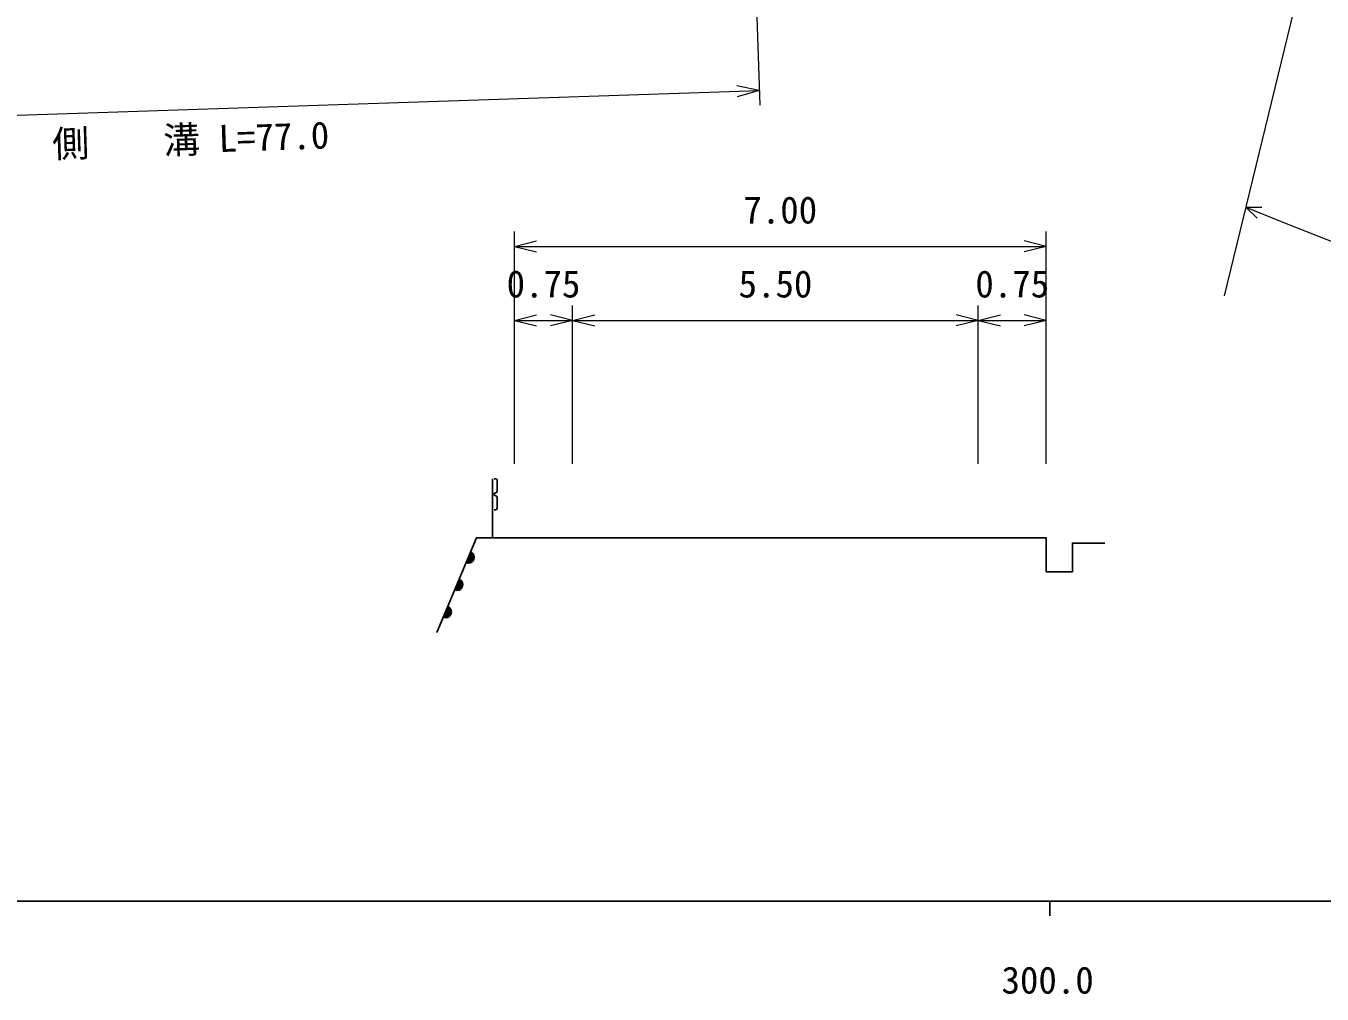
# Model space of a CAD drawing. Units: millimetres, scale not verified. Extents: x 40000 to 680000, y 20000 to 380000.
# Drawn here: x 298780 to 386395, y 198715 to 264156 of the extents above; entities that cross this region are included whole.
import ezdxf
from ezdxf.enums import TextEntityAlignment as Align

# ---------------------------------------------------------------- set-up
doc = ezdxf.new("R2010")
doc.units = ezdxf.units.MM
doc.header["$LTSCALE"] = 1000
for name, color, linetype, lineweight in [('M-BGD', 7, 'Continuous', 25), ('M-STR-HTXT', 7, 'Continuous', 13), ('M-TTL-BAND', 7, 'Continuous', 25)]:
    doc.layers.add(name, color=color, linetype=linetype, lineweight=lineweight)
doc.styles.add('ＭＳ ゴシック', font='')
doc.styles.get('ＭＳ ゴシック').set_extended_font_data('MS Gothic')

msp = doc.modelspace()

# ---------------------------------------------------------------- linework, layer by layer
at = {"layer": 'M-BGD'}
for p, q in [((330327, 229549), (330327, 233549)), ((330427, 233549), (330527, 233549)), ((330627, 233449), (330627, 232699)), ((330627, 232299), (330627, 231549)), ((330427, 231449), (330527, 231449)), ((326561, 223165), (329228, 229549))]:
    msp.add_line(p, q, dxfattribs=at)
msp.add_lwpolyline([(326561, 223165), (329228, 229549), (330327, 229549), (367747, 229549), (367747, 227260), (369524, 227260), (369524, 229198), (371718, 229198)], dxfattribs=at)
for centre, radius, start, end in [((330527, 233449), 100, 0, 90), ((330527, 232499), 100, 90, 270), ((330527, 232699), 100, 270, 0), ((330527, 232299), 100, 0, 90), ((330527, 231549), 100, 270, 0), ((328681, 228240), 400, 247.32659, 67.32659), ((328681, 228240), 320, 247.32659, 67.32659), ((328681, 228240), 240, 247.32659, 67.32659), ((328681, 228240), 160, 247.32659, 67.32659), ((328681, 228240), 100, 247.32659, 67.32659), ((327910, 226394), 400, 247.32659, 67.32659), ((327910, 226394), 320, 247.32659, 67.32659), ((327910, 226394), 240, 247.32659, 67.32659), ((327910, 226394), 160, 247.32659, 67.32659), ((327910, 226394), 100, 247.32659, 67.32659), ((327139, 224549), 400, 247.32659, 67.32659), ((327139, 224549), 320, 247.32659, 67.32659), ((327139, 224549), 240, 247.32659, 67.32659), ((327139, 224549), 160, 247.32659, 67.32659), ((327139, 224549), 100, 247.32659, 67.32659)]:
    msp.add_arc(centre, radius, start, end, dxfattribs=at)
at = {"layer": 'M-STR-HTXT'}
for p, q in [((347483, 286038), (348386, 258791)), ((388548, 282055), (379787, 245915)), ((271348, 257237), (348353, 259790)), ((348353, 259790), (346841, 260115)), ((348353, 259790), (346866, 259366)), ((381240, 251905), (382013, 251155)), ((381240, 251905), (382317, 251895)), ((331795, 234549), (331795, 250251)), ((367747, 234549), (367747, 250251)), ((331795, 249251), (333295, 249626)), ((331795, 249251), (367747, 249251)), ((331795, 249251), (333295, 248876)), ((367747, 249251), (366247, 249626)), ((367747, 249251), (366247, 248876)), ((331795, 244251), (333295, 244626)), ((335734, 244251), (334234, 244626)), ((335734, 234549), (335734, 245251)), ((335734, 244251), (337234, 244626)), ((363158, 244251), (361658, 244626)), ((363158, 234549), (363158, 245251)), ((363158, 244251), (364658, 244626)), ((367747, 244251), (366247, 244626)), ((331795, 244251), (335734, 244251)), ((331795, 244251), (333295, 243876)), ((335734, 244251), (334234, 243876)), ((335734, 244251), (363158, 244251)), ((335734, 244251), (337234, 243876)), ((363158, 244251), (361658, 243876)), ((363158, 244251), (367747, 244251)), ((363158, 244251), (364658, 243876)), ((367747, 244251), (366247, 243876))]:
    msp.add_line(p, q, dxfattribs=at)
msp.add_arc((498619, 537664), 308927, 247.66895, 282.42352, dxfattribs=at)
at = {"layer": 'M-TTL-BAND'}
for p, q in [((40000, 205000), (579000, 205000)), ((368000, 205000), (368000, 204000))]:
    msp.add_line(p, q, dxfattribs=at)

# ---------------------------------------------------------------- texts
at = {"layer": 'M-BGD', "style": 'ＭＳ ゴシック'}
for s, p in [('7.00', (349771, 250251)), ('0.75', (333765, 245251)), ('5.50', (349446, 245251)), ('0.75', (365453, 245251))]:
    msp.add_text(s, height=1833, dxfattribs=at).set_placement(p, align=Align.BOTTOM_CENTER)
at = {"layer": 'M-STR-HTXT', "style": 'ＭＳ ゴシック'}
msp.add_text('側\u3000\u3000溝 L=77.0', height=1833, rotation=1.899, dxfattribs=at).set_placement((309967, 255015), align=Align.BOTTOM_CENTER)
at = {"layer": 'M-TTL-BAND', "style": 'ＭＳ ゴシック'}
msp.add_text('300.0', height=1833, dxfattribs=at).set_placement((367844, 198195), align=Align.BOTTOM_CENTER)

doc.saveas('drawing.dxf')
